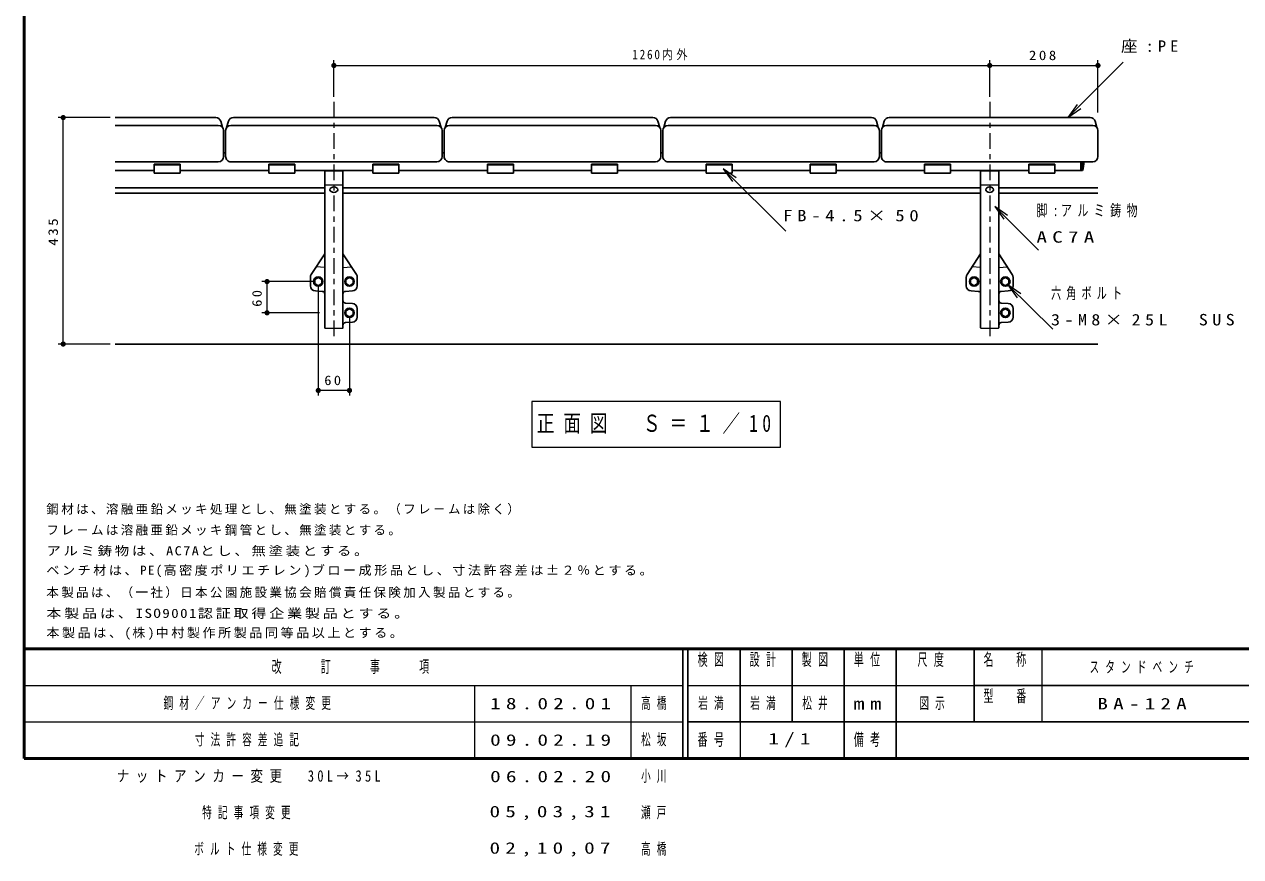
# Model space of a CAD drawing. Units: millimetres on the paper, scale 1:10. Extents: x -365 to 0, y -19 to 257.
# Drawn here: x -365 to -131.3, y -18.9 to 141 of the extents above; entities that cross this region are included whole.
import ezdxf

# ---------------------------------------------------------------- set-up
doc = ezdxf.new("R2010")
doc.units = ezdxf.units.MM
doc.linetypes.add('USER2', pattern=[6, 3, -1, 1, -1])
doc.layers.add('LY_1', color=7, linetype='Continuous', lineweight=25)
doc.layers.add('LY_3', color=7, linetype='Continuous', lineweight=13)
doc.styles.add('ＭＳ ゴシック', font='')
doc.styles.get('ＭＳ ゴシック').set_extended_font_data('MS Gothic')

# ---------------------------------------------------------------- blocks, each defined once
blk = doc.blocks.new('open_arrow')
at = {"color": 0, "linetype": 'Continuous', "lineweight": -2}
blk.add_lwpolyline([(7.5, 1.25), (0, 0), (7.5, -1.25)], dxfattribs=at)
blk = doc.blocks.new('filled_dot')
at = {"color": 0, "linetype": 'Continuous', "lineweight": -2, "const_width": 1.25}
blk.add_lwpolyline([(-0.625, 0, 1), (0.625, 0, 1)], format="xyb", close=True, dxfattribs=at)

msp = doc.modelspace()

# ---------------------------------------------------------------- linework, layer by layer
at = {"layer": 'LY_1', "lineweight": 13}
for p, q in [((-305.529, 127.06), (-305.529, 134.06)), ((-179.529, 127.06), (-179.529, 134.06)), ((-164.5, 123.06), (-153.894, 133.667)), ((-158.729, 124.06), (-158.729, 134.06)), ((-305.529, 133.06), (-179.529, 133.06)), ((-179.529, 133.06), (-158.729, 133.06)), ((-348.529, 123.06), (-358.529, 123.06)), ((-357.529, 79.56), (-357.529, 123.06)), ((-230.725, 113.24), (-218.704, 101.219)), ((-178.559, 105.997), (-170.174, 97.612)), ((-309.529, 91.56), (-319.363, 91.56)), ((-318.363, 85.56), (-318.363, 91.56)), ((-308.529, 90.56), (-308.529, 69.651)), ((-176.021, 90.931), (-167.419, 82.425)), ((-308.279, 85.56), (-319.363, 85.56)), ((-302.529, 84.56), (-302.529, 69.651)), ((-348.529, 79.56), (-358.529, 79.56)), ((-302.529, 70.651), (-308.529, 70.651)), ((-267.505, 68.559), (-267.505, 59.759)), ((-219.705, 68.559), (-267.505, 68.559)), ((-219.705, 59.759), (-219.705, 68.559)), ((-267.505, 59.759), (-219.705, 59.759))]:
    msp.add_line(p, q, dxfattribs=at)
at = {"layer": 'LY_1', "linetype": 'USER2', "lineweight": 13}
for p, q in [((-305.529, 126.06), (-305.529, 80.808)), ((-179.529, 126.06), (-179.529, 80.808))]:
    msp.add_line(p, q, dxfattribs=at)
at = {"layer": 'LY_1'}
for p, q in [((-347.529, 123.06), (-328.229, 123.06)), ((-347.529, 121.56), (-327.729, 121.56)), ((-326.929, 121.16), (-327.269, 122.337)), ((-326.129, 121.16), (-325.79, 122.337)), ((-325.329, 121.56), (-285.729, 121.56)), ((-324.829, 123.06), (-286.229, 123.06)), ((-284.929, 121.16), (-285.268, 122.337)), ((-284.129, 121.16), (-283.79, 122.337)), ((-283.329, 121.56), (-243.729, 121.56)), ((-282.829, 123.06), (-244.229, 123.06)), ((-242.929, 121.16), (-243.268, 122.337)), ((-242.129, 121.16), (-241.79, 122.337)), ((-241.329, 121.56), (-201.729, 121.56)), ((-240.829, 123.06), (-202.229, 123.06)), ((-200.929, 121.16), (-201.268, 122.337)), ((-200.129, 121.16), (-199.79, 122.337)), ((-199.329, 121.56), (-159.729, 121.56)), ((-198.829, 123.06), (-160.229, 123.06)), ((-158.929, 121.16), (-159.268, 122.337)), ((-326.729, 120.56), (-326.729, 115.56)), ((-326.329, 120.56), (-326.329, 115.56)), ((-284.729, 120.56), (-284.729, 115.56)), ((-284.329, 120.56), (-284.329, 115.56)), ((-242.729, 120.56), (-242.729, 115.56)), ((-242.329, 120.56), (-242.329, 115.56)), ((-200.729, 120.56), (-200.729, 115.56)), ((-200.329, 120.56), (-200.329, 115.56)), ((-158.729, 120.56), (-158.729, 115.56)), ((-347.529, 114.56), (-327.729, 114.56)), ((-325.329, 114.56), (-285.729, 114.56)), ((-283.329, 114.56), (-243.729, 114.56)), ((-241.329, 114.56), (-201.729, 114.56)), ((-199.329, 114.56), (-159.729, 114.56)), ((-161.729, 114.56), (-161.729, 112.86)), ((-340.029, 114.12), (-340.029, 112.41)), ((-340.029, 114.12), (-335.029, 114.12)), ((-340.029, 114.004), (-335.029, 114.004)), ((-340.029, 112.41), (-335.029, 112.41)), ((-335.029, 114.12), (-335.029, 112.41)), ((-318.029, 114.12), (-318.029, 112.41)), ((-318.029, 114.12), (-313.029, 114.12)), ((-318.029, 114.004), (-313.029, 114.004)), ((-318.029, 112.41), (-313.029, 112.41)), ((-313.029, 114.12), (-313.029, 112.41)), ((-298.029, 114.12), (-298.029, 112.41)), ((-298.029, 114.12), (-293.029, 114.12)), ((-298.029, 114.004), (-293.029, 114.004)), ((-298.029, 112.41), (-293.029, 112.41)), ((-293.029, 114.12), (-293.029, 112.41)), ((-276.029, 114.12), (-276.029, 112.41)), ((-276.029, 114.12), (-271.029, 114.12)), ((-276.029, 114.004), (-271.029, 114.004)), ((-276.029, 112.41), (-271.029, 112.41)), ((-271.029, 114.12), (-271.029, 112.41)), ((-256.029, 114.12), (-256.029, 112.41)), ((-256.029, 114.12), (-251.029, 114.12)), ((-256.029, 114.004), (-251.029, 114.004)), ((-256.029, 112.41), (-251.029, 112.41)), ((-251.029, 114.12), (-251.029, 112.41)), ((-234.029, 114.12), (-234.029, 112.41)), ((-234.029, 114.12), (-229.029, 114.12)), ((-234.029, 114.004), (-229.029, 114.004)), ((-234.029, 112.41), (-229.029, 112.41)), ((-229.029, 114.12), (-229.029, 112.41)), ((-214.029, 114.12), (-214.029, 112.41)), ((-214.029, 114.12), (-209.029, 114.12)), ((-214.029, 114.004), (-209.029, 114.004)), ((-214.029, 112.41), (-209.029, 112.41)), ((-209.029, 114.12), (-209.029, 112.41)), ((-192.029, 114.12), (-192.029, 112.41)), ((-192.029, 114.12), (-187.029, 114.12)), ((-192.029, 114.004), (-187.029, 114.004)), ((-192.029, 112.41), (-187.029, 112.41)), ((-187.029, 114.12), (-187.029, 112.41)), ((-172.029, 114.12), (-172.029, 112.41)), ((-172.029, 114.12), (-167.029, 114.12)), ((-172.029, 114.004), (-167.029, 114.004)), ((-172.029, 112.41), (-167.029, 112.41)), ((-167.029, 114.12), (-167.029, 112.41)), ((-347.529, 109.56), (-307.279, 109.56)), ((-347.529, 108.56), (-307.279, 108.56)), ((-303.779, 109.56), (-181.279, 109.56)), ((-303.779, 108.56), (-181.279, 108.56)), ((-177.779, 109.56), (-158.729, 109.56)), ((-177.779, 108.56), (-158.729, 108.56)), ((-308.529, 92.35), (-309.213, 91.955)), ((-309.213, 91.955), (-309.213, 91.165)), ((-309.213, 91.166), (-308.529, 90.771)), ((-307.845, 91.955), (-308.529, 92.35)), ((-308.529, 90.77), (-307.845, 91.165)), ((-307.845, 91.165), (-307.845, 91.955)), ((-302.529, 92.35), (-303.213, 91.955)), ((-303.213, 91.955), (-303.213, 91.165)), ((-303.213, 91.166), (-302.529, 90.771)), ((-301.845, 91.955), (-302.529, 92.35)), ((-302.529, 90.77), (-301.845, 91.165)), ((-301.845, 91.165), (-301.845, 91.955)), ((-182.529, 92.35), (-183.213, 91.955)), ((-183.213, 91.955), (-183.213, 91.165)), ((-183.213, 91.166), (-182.529, 90.771)), ((-181.845, 91.955), (-182.529, 92.35)), ((-182.529, 90.77), (-181.845, 91.165)), ((-181.845, 91.165), (-181.845, 91.955)), ((-176.529, 92.35), (-177.213, 91.955)), ((-177.213, 91.955), (-177.213, 91.165)), ((-177.213, 91.166), (-176.529, 90.771)), ((-175.845, 91.955), (-176.529, 92.35)), ((-176.529, 90.77), (-175.845, 91.165)), ((-175.845, 91.165), (-175.845, 91.955)), ((-302.529, 86.35), (-303.213, 85.955)), ((-303.213, 85.955), (-303.213, 85.165)), ((-303.213, 85.166), (-302.529, 84.771)), ((-301.845, 85.955), (-302.529, 86.35)), ((-302.529, 84.77), (-301.845, 85.165)), ((-301.845, 85.165), (-301.845, 85.955)), ((-176.529, 86.35), (-177.213, 85.955)), ((-177.213, 85.955), (-177.213, 85.165)), ((-177.213, 85.166), (-176.529, 84.771)), ((-175.845, 85.955), (-176.529, 86.35)), ((-176.529, 84.77), (-175.845, 85.165)), ((-175.845, 85.165), (-175.845, 85.955)), ((-347.529, 79.56), (-158.729, 79.56))]:
    msp.add_line(p, q, dxfattribs=at)
at = {"layer": 'LY_1', "color": 32}
for p, q in [((-326.729, 116.26), (-326.329, 116.26)), ((-284.729, 116.26), (-284.329, 116.26)), ((-242.729, 116.26), (-242.329, 116.26)), ((-200.729, 116.26), (-200.329, 116.26)), ((-162.029, 114.56), (-162.029, 112.86)), ((-347.529, 112.86), (-340.029, 112.86)), ((-335.029, 112.86), (-326.729, 112.86)), ((-326.729, 112.86), (-318.029, 112.86)), ((-313.029, 112.86), (-298.029, 112.86)), ((-293.029, 112.86), (-284.729, 112.86)), ((-284.729, 112.86), (-276.029, 112.86)), ((-271.029, 112.86), (-256.029, 112.86)), ((-251.029, 112.86), (-242.729, 112.86)), ((-242.729, 112.86), (-234.029, 112.86)), ((-229.029, 112.86), (-214.029, 112.86)), ((-209.029, 112.86), (-200.729, 112.86)), ((-200.729, 112.86), (-192.029, 112.86)), ((-187.029, 112.86), (-172.029, 112.86)), ((-167.029, 112.86), (-161.729, 112.86))]:
    msp.add_line(p, q, dxfattribs=at)
at = {"layer": 'LY_1', "color": 4}
for p, q in [((-307.279, 112.86), (-307.279, 82.708)), ((-307.182, 112.763), (-305.529, 112.81)), ((-303.876, 112.763), (-305.529, 112.81)), ((-303.779, 112.86), (-303.779, 82.708)), ((-181.279, 112.86), (-181.279, 82.708)), ((-181.182, 112.763), (-179.529, 112.81)), ((-177.876, 112.763), (-179.529, 112.81)), ((-177.779, 112.86), (-177.779, 82.708)), ((-307.182, 110.138), (-305.529, 110.09)), ((-303.876, 110.138), (-305.529, 110.09)), ((-181.182, 110.138), (-179.529, 110.09)), ((-177.876, 110.138), (-179.529, 110.09)), ((-307.279, 96.919), (-309.869, 92.907)), ((-303.779, 96.919), (-301.189, 92.907)), ((-181.279, 96.919), (-183.869, 92.907)), ((-177.779, 96.919), (-175.189, 92.907)), ((-310.029, 92.364), (-310.029, 90.756)), ((-301.029, 92.364), (-301.029, 90.756)), ((-184.029, 92.364), (-184.029, 90.756)), ((-175.029, 92.364), (-175.029, 90.756)), ((-309.085, 89.758), (-307.752, 89.684)), ((-303.307, 89.684), (-301.974, 89.758)), ((-183.085, 89.758), (-181.752, 89.684)), ((-177.307, 89.684), (-175.974, 89.758)), ((-301.974, 87.363), (-303.307, 87.437)), ((-175.974, 87.363), (-177.307, 87.437)), ((-301.029, 86.364), (-301.029, 84.756)), ((-175.029, 86.364), (-175.029, 84.756)), ((-307.182, 82.608), (-305.529, 82.56)), ((-303.876, 82.608), (-305.529, 82.56)), ((-303.307, 83.684), (-301.974, 83.758)), ((-181.182, 82.608), (-179.529, 82.56)), ((-177.876, 82.608), (-179.529, 82.56)), ((-177.307, 83.684), (-175.974, 83.758))]:
    msp.add_line(p, q, dxfattribs=at)
at = {"layer": 'LY_1', "color": 4, "lineweight": 13}
for p, q in [((-307.279, 94.272), (-308.924, 94.371)), ((-303.779, 94.272), (-302.135, 94.371)), ((-181.279, 94.272), (-182.924, 94.371)), ((-177.779, 94.272), (-176.134, 94.371))]:
    msp.add_line(p, q, dxfattribs=at)
at = {"layer": 'LY_1'}
for centre in [(-308.529, 91.56), (-302.529, 91.56), (-182.529, 91.56), (-176.529, 91.56), (-302.529, 85.56), (-176.529, 85.56)]:
    msp.add_circle(centre, 0.9, dxfattribs=at)
for centre, radius, start, end in [((-328.229, 122.06), 1, 16.07321, 89.99998), ((-327.729, 120.56), 1, 0, 89.99998), ((-325.329, 120.56), 1, 89.99998, 179.99996), ((-324.829, 122.06), 1, 89.99998, 163.92675), ((-286.229, 122.06), 1, 16.07321, 89.99998), ((-285.729, 120.56), 1, 0, 89.99998), ((-283.329, 120.56), 1, 89.99998, 179.99996), ((-282.829, 122.06), 1, 89.99998, 163.92675), ((-244.229, 122.06), 1, 16.07321, 89.99998), ((-243.729, 120.56), 1, 0, 89.99998), ((-241.329, 120.56), 1, 89.99998, 179.99996), ((-240.829, 122.06), 1, 89.99998, 163.92675), ((-202.229, 122.06), 1, 16.07321, 89.99998), ((-201.729, 120.56), 1, 0, 89.99998), ((-199.329, 120.56), 1, 89.99998, 179.99996), ((-198.829, 122.06), 1, 89.99998, 163.92675), ((-160.229, 122.06), 1, 16.07321, 89.99998), ((-159.729, 120.56), 1, 0, 89.99998), ((-327.729, 115.56), 1, 270.00002, 0), ((-325.329, 115.56), 1, 179.99998, 270.00002), ((-285.729, 115.56), 1, 270.00002, 0), ((-283.329, 115.56), 1, 179.99998, 270.00002), ((-243.729, 115.56), 1, 270.00002, 0), ((-241.329, 115.56), 1, 179.99998, 270.00002), ((-201.729, 115.56), 1, 270.00002, 0), ((-199.329, 115.56), 1, 179.99998, 270.00002), ((-166.396, 114.56), 4.967, 339.98399, 0), ((-159.729, 115.56), 1, 270.00002, 0)]:
    msp.add_arc(centre, radius, start, end, dxfattribs=at)
at = {"layer": 'LY_1', "color": 4}
for centre, radius, start, end in [((-307.179, 112.663), 0.1, 91.63684, 179.99996), ((-303.879, 112.663), 0.1, 0, 88.36312), ((-181.179, 112.663), 0.1, 91.63684, 179.99996), ((-177.879, 112.663), 0.1, 0, 88.36312), ((-307.179, 110.238), 0.1, 179.99998, 268.3631), ((-303.879, 110.238), 0.1, 271.63682, 359.99995), ((-181.179, 110.238), 0.1, 179.99998, 268.3631), ((-177.879, 110.238), 0.1, 271.63682, 359.99995), ((-309.029, 92.364), 1, 147.15412, 179.99996), ((-302.029, 92.364), 1, 0, 32.84595), ((-183.029, 92.364), 1, 147.15412, 179.99996), ((-176.029, 92.364), 1, 0, 32.84595), ((-309.029, 90.756), 1, 179.99996, 266.82019), ((-307.779, 89.185), 0.5, 0, 86.82019), ((-303.279, 89.185), 0.5, 93.17972, 179.99996), ((-302.029, 90.756), 1, 273.17985, 0.00001), ((-183.029, 90.756), 1, 179.99996, 266.82019), ((-181.779, 89.185), 0.5, 0, 86.82019), ((-177.279, 89.185), 0.5, 93.17972, 179.99996), ((-176.029, 90.756), 1, 273.17985, 0.00001), ((-303.279, 87.936), 0.5, 179.99996, 266.82019), ((-302.029, 86.364), 1, 0, 86.8201), ((-177.279, 87.936), 0.5, 179.99996, 266.82019), ((-176.029, 86.364), 1, 0, 86.8201), ((-302.029, 84.756), 1, 273.17985, 0.00001), ((-176.029, 84.756), 1, 273.17985, 0.00001), ((-307.179, 82.708), 0.1, 179.99996, 268.36311), ((-303.879, 82.708), 0.1, 271.63686, 0.00001), ((-303.279, 83.185), 0.5, 93.17973, 179.99996), ((-181.179, 82.708), 0.1, 179.99996, 268.36311), ((-177.879, 82.708), 0.1, 271.63686, 0.00001), ((-177.279, 83.185), 0.5, 93.17973, 179.99996)]:
    msp.add_arc(centre, radius, start, end, dxfattribs=at)
for centre in [(-305.529, 109.204), (-179.529, 109.204)]:
    msp.add_ellipse(centre, major_axis=(0.75, 0), ratio=0.707153, dxfattribs=at)
at = {"layer": 'LY_3', "lineweight": 50}
for p, q in [((-365, 257), (-365, 0)), ((-365, 21), (0, 21)), ((-365, 0), (0, 0))]:
    msp.add_line(p, q, dxfattribs=at)
at = {"layer": 'LY_3', "color": 211, "lineweight": 25}
for p, q in [((-238.5, 21), (-238.5, 0)), ((-237.5, 21), (-237.5, 0)), ((-227.5, 21), (-227.5, 7)), ((-217.5, 21), (-217.5, 7)), ((-207.5, 21), (-207.5, 0)), ((-197.5, 21), (-197.5, 7)), ((-182.5, 21), (-182.5, 7)), ((-182.5, 14), (-70, 14)), ((-237.5, 7), (0, 7))]:
    msp.add_line(p, q, dxfattribs=at)
at = {"layer": 'LY_3'}
for p, q in [((-169.5, 21), (-169.5, 7)), ((-365, 14), (-238.5, 14)), ((-278.5, 14), (-278.5, 0)), ((-248.5, 14), (-248.5, 0)), ((-237.5, 14), (-182.5, 14)), ((-365, 7), (-238.5, 7)), ((-227.5, 7), (-227.5, 0))]:
    msp.add_line(p, q, dxfattribs=at)
at = {"layer": 'LY_3', "lineweight": 25}
msp.add_line((-197.5, 7), (-197.5, 0), dxfattribs=at)

# ---------------------------------------------------------------- block references
at = {"layer": 'LY_1', "lineweight": 13, "xscale": 0.4, "yscale": 0.4}
for p in [(-305.529, 133.06), (-179.529, 133.06), (-308.529, 70.651)]:
    msp.add_blockref('filled_dot', p, dxfattribs=at)
for name, p, rotation in [('filled_dot', (-158.729, 133.06), 180), ('open_arrow', (-164.5, 123.06), 45), ('filled_dot', (-357.529, 123.06), 270), ('open_arrow', (-230.725, 113.24), 315), ('open_arrow', (-178.559, 105.997), 315), ('filled_dot', (-318.363, 91.56), 270), ('open_arrow', (-176.021, 90.931), 315.3), ('filled_dot', (-318.363, 85.56), 90), ('filled_dot', (-357.529, 79.56), 90), ('filled_dot', (-302.529, 70.651), 180)]:
    msp.add_blockref(name, p, dxfattribs=dict(at, rotation=rotation))

# ---------------------------------------------------------------- texts
at = {"layer": 'LY_1', "style": 'ＭＳ ゴシック'}
for s, insert, char_height, attachment_point in [('\\T1.5;\\W1.05;座:PE', (-154.3, 136.667), 2.199, 4), ('\\T1.33;\\W0.85;1260内外', (-242.529, 134.06), 1.833, 8), ('\\T1.33;\\W1.15;208', (-169.129, 134.06), 1.833, 8), ('\\T1.5;\\W1.2;FB-4.5×50', (-219.205, 104.219), 2.199, 4), ('\\T1.5;\\W0.7;脚:アルミ鋳物', (-170.542, 105.112), 2.199, 4), ('\\T1.5;\\W1.35;AC7A', (-170.542, 100.112), 2.199, 4), ('\\T1.5;\\W0.65;六角ボルト', (-167.745, 89.225), 2.199, 4), ('\\T1.5;\\W1.15;3-M8×25L\u3000SUS', (-167.745, 84.225), 2.199, 4), ('\\T1.34;\\W1.1;60', (-305.529, 71.651), 1.833, 8), ('\\T1.51;\\W0.75;正面図\u3000Ｓ＝１／10', (-243.605, 64.159), 3.299, 5), ('\\T1.19;鋼材は、溶融亜鉛メッキ処理とし、無塗装とする。（フレ－ムは除く）', (-360.762, 46.776), 1.76, 7), ('\\T1.19;フレ－ムは溶融亜鉛メッキ鋼管とし、無塗装とする。', (-360.762, 42.776), 1.76, 7), ('\\T1.19;\\W1.15;アルミ鋳物は、AC7Aとし、無塗装とする。', (-360.762, 38.776), 1.76, 7), ('\\T1.19;\\W1.05;ベンチ材は、PE(高密度ポリエチレン)ブロー成形品とし、寸法許容差は±２％とする。', (-360.762, 34.776), 1.76, 7), ('\\T1.19;本製品は、（一社）日本公園施設業協会賠償責任保険加入製品とする。', (-360.762, 30.776), 1.76, 7), ('\\T1.19;\\W1.2;本製品は、ISO9001認証取得企業製品とする。', (-360.762, 26.776), 1.76, 7), ('\\T1.19;\\W1.05;本製品は、(株)中村製作所製品同等品以上とする。', (-360.762, 22.776), 1.76, 7), ('\\T1.64;\\W0.6;スタンドベンチ', (-149.75, 17.5), 2.199, 5), ('\\T1.64;\\W0.6;鋼材／アンカー仕様変更', (-338.25, 10.5), 2.199, 4), ('\\T1.64;\\W0.6;高橋', (-246.5, 10.5), 2.199, 4), ('\\T1.64;\\W0.6;岩満', (-232.5, 10.5), 2.199, 5), ('\\T1.64;\\W0.6;岩満', (-222.5, 10.5), 2.199, 5), ('\\T1.64;\\W0.6;松井', (-212.5, 10.5), 2.199, 5), ('\\T1.64;\\W0.6;図示', (-190, 10.5), 2.199, 5), ('\\T1.5;\\W1.35;18.02.01', (-275.5, 10.5), 2.199, 4), ('\\T1.5;\\W1.35;BA-12A', (-149.75, 10.5), 2.199, 5), ('\\T1.64;\\W0.6;寸法許容差追記', (-332.25, 3.5), 2.199, 4), ('\\T1.64;\\W0.6;松坂', (-246.5, 3.5), 2.199, 4), ('\\T1.5;\\W1.35;1/1', (-217.5, 3.5), 2.199, 5), ('\\T1.5;\\W1.35;09.02.19', (-275.5, 3.5), 2.199, 4), ('\\T1.53;\\W0.8;ナットアンカー変更\u300030L→35L', (-347.25, -3.5), 2.199, 4), ('\\T1.64;\\W0.6;小川', (-246.5, -3.5), 2.199, 4), ('\\T1.5;\\W1.35;06.02.20', (-275.5, -3.5), 2.199, 4), ('\\T1.64;\\W0.6;特記事項変更', (-321.75, -10.5), 2.199, 5), ('\\T1.5;\\W1.35;05,03,31', (-263.5, -10.5), 2.199, 5), ('\\T1.64;\\W0.6;瀬戸', (-243.5, -10.5), 2.199, 5), ('\\T1.64;\\W0.6;ボルト仕様変更', (-321.75, -17.5), 2.199, 5), ('\\T1.5;\\W1.35;02,10,07', (-263.5, -17.5), 2.199, 5), ('\\T1.64;\\W0.6;高橋', (-243.5, -17.5), 2.199, 5)]:
    msp.add_mtext(s, dxfattribs=dict(at, insert=insert, char_height=char_height, attachment_point=attachment_point))
at = {"layer": 'LY_1', "char_height": 1.833, "attachment_point": 8, "rotation": 90, "style": 'ＭＳ ゴシック'}
for s, insert in [('\\T1.33;\\W1.15;435', (-358.529, 101.31)), ('\\T1.34;\\W1.1;60', (-319.363, 88.56))]:
    msp.add_mtext(s, dxfattribs=dict(at, insert=insert))
at = {"layer": 'LY_3', "color": 4, "char_height": 2.346, "style": 'ＭＳ ゴシック'}
for s, insert, attachment_point in [('\\T1.64;\\W0.6;改\u3000\u3000訂\u3000\u3000事\u3000\u3000項', (-301.75, 17.5), 5), ('\\T1.64;\\W0.6;検図', (-232.5, 20.167), 2), ('\\T1.64;\\W0.6;設計', (-222.5, 20.167), 2), ('\\T1.64;\\W0.6;製図', (-212.5, 20.167), 2), ('\\T1.64;\\W0.6;単位', (-202.5, 20.167), 2), ('\\T1.64;\\W0.6;尺度', (-190.25, 20.167), 2), ('\\T1.64;\\W0.6;名\u3000称', (-176, 20.167), 2), ('\\T1.64;\\W0.6;型\u3000番', (-176, 13.167), 2), ('\\T1.5;\\W1.35;mm', (-202.5, 10.5), 5), ('\\T1.64;\\W0.6;番号', (-232.5, 3.5), 5), ('\\T1.64;\\W0.6;備考', (-202.5, 3.5), 5)]:
    msp.add_mtext(s, dxfattribs=dict(at, insert=insert, attachment_point=attachment_point))

doc.saveas('drawing.dxf')
